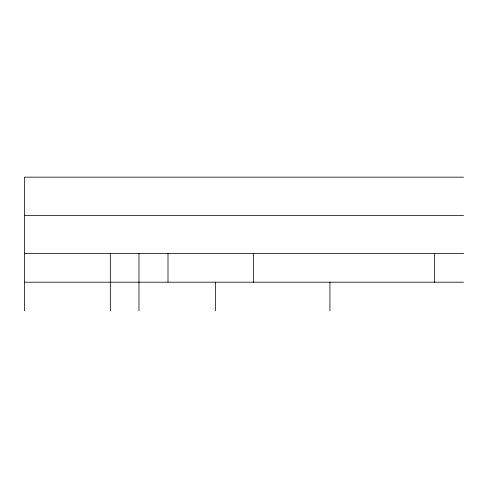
<?xml version="1.0" encoding="UTF-8"?>
<svg xmlns="http://www.w3.org/2000/svg" width="488" height="488" viewBox="0 0 488 488"><rect width="100%" height="100%" fill="white"/><g stroke="black" fill="none" stroke-linecap="round" stroke-linejoin="round"><path stroke-width="0.73" d="M463.6 177.162L24.4 177.162L24.4 310.838M24.4 215.354L463.6 215.354M24.4 253.546L463.6 253.546M24.4 282.192L463.6 282.192M434.576 253.546L434.576 282.192M329.931 282.192L329.931 310.838M253.546 253.546L253.546 282.192M215.354 282.192L215.354 310.838M168 253.546L168 282.192M138.976 253.546L138.976 310.838M110.331 253.546L110.331 310.838"/></g></svg>
